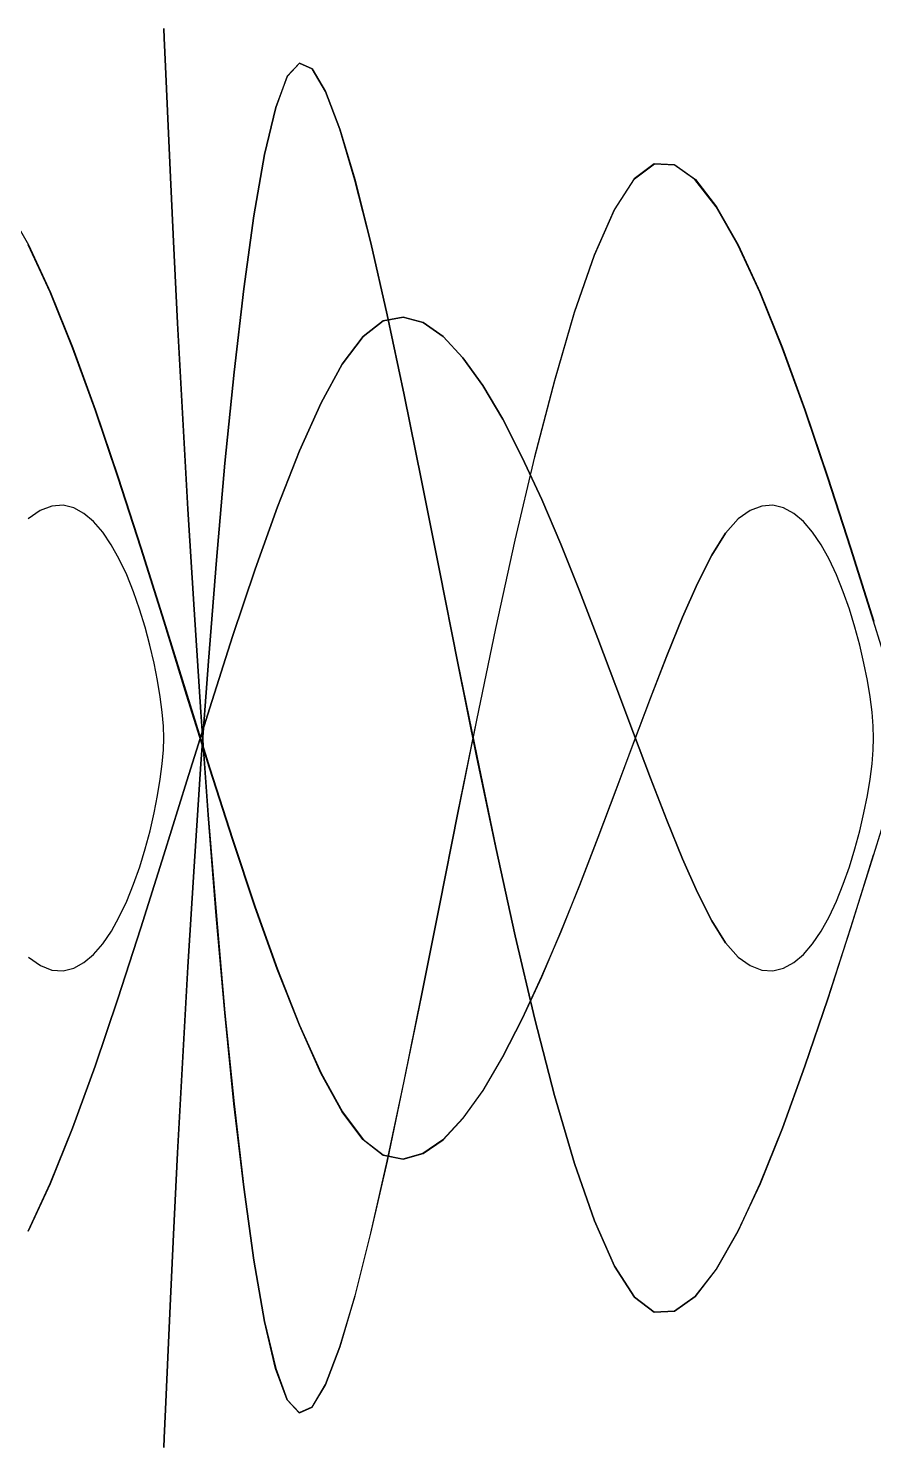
# Model space of a CAD drawing. Header units: metres. Extents: x -880 to 880, y -160 to 160.
# Drawn here: x 49.5 to 240, y -160 to 160 of the extents above; entities that cross this region are included whole.
import ezdxf

# ---------------------------------------------------------------- set-up
doc = ezdxf.new("R2010")
doc.units = ezdxf.units.M

msp = doc.modelspace()

# ---------------------------------------------------------------- linework, layer by layer
for p, q in [((80.09, 157.77, -311.77), (80, 160, -311.77)), ((80, 160, -311.77), (80.09, 157.77, -311.77)), ((80.09, 157.77, -311.77), (80, 160, -311.77)), ((80, 160, -311.77), (80.09, 157.77, -311.77)), ((80.36, 151.4, -311.77), (80.09, 157.77, -311.77)), ((80.09, 157.77, -311.77), (80.36, 151.4, -311.77)), ((80.36, 151.4, -311.77), (80.09, 157.77, -311.77)), ((80.09, 157.77, -311.77), (80.36, 151.4, -311.77)), ((80.8, 141.33, -311.77), (80.36, 151.4, -311.77)), ((80.36, 151.4, -311.77), (80.8, 141.33, -311.77)), ((80.8, 141.33, -311.77), (80.36, 151.4, -311.77)), ((80.36, 151.4, -311.77), (80.8, 141.33, -311.77)), ((110.56, 152.17, -311.77), (107.84, 149.22, -311.77)), ((110.56, 152.17, -311.77), (107.84, 149.22, -311.77)), ((107.85, 149.22, -311.77), (110.56, 152.17, -311.77)), ((107.85, 149.22, -311.77), (110.56, 152.17, -311.77)), ((113.42, 150.89, -311.77), (110.56, 152.17, -311.77)), ((110.56, 152.17, -311.77), (113.42, 150.89, -311.77)), ((113.42, 150.89, -311.77), (110.56, 152.17, -311.77)), ((110.56, 152.17, -311.77), (113.42, 150.89, -311.77)), ((116.47, 145.78, -311.77), (113.42, 150.89, -311.77)), ((113.42, 150.89, -311.77), (116.48, 145.78, -311.77)), ((116.47, 145.78, -311.77), (113.42, 150.89, -311.77)), ((113.42, 150.89, -311.77), (116.48, 145.78, -311.77)), ((107.84, 149.22, -311.77), (105.22, 142.19, -311.77)), ((107.84, 149.22, -311.77), (105.22, 142.19, -311.77)), ((105.23, 142.19, -311.77), (107.85, 149.22, -311.77)), ((105.23, 142.19, -311.77), (107.85, 149.22, -311.77)), ((119.7, 137.27, -311.77), (116.47, 145.78, -311.77)), ((119.7, 137.27, -311.77), (116.47, 145.78, -311.77)), ((116.48, 145.78, -311.77), (119.7, 137.27, -311.77)), ((116.48, 145.78, -311.77), (119.7, 137.27, -311.77)), ((81.41, 128.02, -311.77), (80.8, 141.33, -311.77)), ((80.8, 141.33, -311.77), (81.41, 128.02, -311.77)), ((81.41, 128.02, -311.77), (80.8, 141.33, -311.77)), ((80.8, 141.33, -311.77), (81.41, 128.02, -311.77)), ((105.22, 142.19, -311.77), (102.71, 131.55, -311.77)), ((102.71, 131.55, -311.77), (105.23, 142.19, -311.77)), ((105.22, 142.19, -311.77), (102.71, 131.55, -311.77)), ((102.71, 131.55, -311.77), (105.23, 142.19, -311.77)), ((123.09, 125.77, -311.77), (119.7, 137.27, -311.77)), ((119.7, 137.27, -311.77), (123.1, 125.77, -311.77)), ((123.09, 125.77, -311.77), (119.7, 137.27, -311.77)), ((119.7, 137.27, -311.77), (123.1, 125.77, -311.77)), ((102.71, 131.55, -311.77), (100.3, 117.75, -311.77)), ((102.71, 131.55, -311.77), (100.3, 117.75, -311.77)), ((100.31, 117.75, -311.77), (102.71, 131.55, -311.77)), ((100.31, 117.75, -311.77), (102.71, 131.55, -311.77)), ((82.18, 111.94, -311.77), (81.41, 128.02, -311.77)), ((81.41, 128.02, -311.77), (82.18, 111.94, -311.77)), ((82.18, 111.94, -311.77), (81.41, 128.02, -311.77)), ((81.41, 128.02, -311.77), (82.18, 111.94, -311.77)), ((190.52, 129.45, -311.77), (186.03, 126.06, -311.77)), ((190.52, 129.45, -311.77), (186.03, 126.06, -311.77)), ((186.13, 126.05, -311.77), (190.61, 129.44, -311.77)), ((186.13, 126.05, -311.77), (190.61, 129.44, -311.77)), ((195.06, 129.23, -311.77), (190.52, 129.45, -311.77)), ((195.06, 129.23, -311.77), (190.52, 129.45, -311.77)), ((190.61, 129.44, -311.77), (195.16, 129.22, -311.77)), ((190.61, 129.44, -311.77), (195.16, 129.22, -311.77)), ((199.73, 125.9, -311.77), (195.06, 129.23, -311.77)), ((199.73, 125.9, -311.77), (195.06, 129.23, -311.77)), ((195.16, 129.22, -311.77), (199.82, 125.89, -311.77)), ((195.16, 129.22, -311.77), (199.82, 125.89, -311.77)), ((126.64, 111.68, -311.77), (123.09, 125.77, -311.77)), ((126.64, 111.68, -311.77), (123.09, 125.77, -311.77)), ((123.1, 125.77, -311.77), (126.65, 111.68, -311.77)), ((123.1, 125.77, -311.77), (126.65, 111.68, -311.77)), ((186.03, 126.06, -311.77), (181.53, 119.07, -311.77)), ((186.03, 126.06, -311.77), (181.53, 119.07, -311.77)), ((181.62, 119.06, -311.77), (186.13, 126.05, -311.77)), ((181.62, 119.06, -311.77), (186.13, 126.05, -311.77)), ((204.51, 119.78, -311.77), (199.73, 125.9, -311.77)), ((204.51, 119.78, -311.77), (199.73, 125.9, -311.77)), ((199.82, 125.89, -311.77), (204.61, 119.77, -311.77)), ((199.82, 125.89, -311.77), (204.61, 119.77, -311.77)), ((44.61, 119.77, -311.77), (49.49, 111.19, -311.77)), ((44.61, 119.77, -311.77), (49.49, 111.19, -311.77)), ((181.53, 119.07, -311.77), (177.02, 108.9, -311.77)), ((181.53, 119.07, -311.77), (177.02, 108.9, -311.77)), ((177.11, 108.89, -311.77), (181.62, 119.06, -311.77)), ((177.11, 108.89, -311.77), (181.62, 119.06, -311.77)), ((209.39, 111.2, -311.77), (204.51, 119.78, -311.77)), ((209.39, 111.2, -311.77), (204.51, 119.78, -311.77)), ((204.61, 119.77, -311.77), (209.49, 111.19, -311.77)), ((204.61, 119.77, -311.77), (209.49, 111.19, -311.77)), ((100.3, 117.75, -311.77), (98.01, 101.24, -311.77)), ((98.01, 101.24, -311.77), (100.31, 117.75, -311.77)), ((100.3, 117.75, -311.77), (98.01, 101.24, -311.77)), ((98.01, 101.24, -311.77), (100.31, 117.75, -311.77)), ((54.36, 100.49, -311.77), (49.39, 111.2, -311.77)), ((54.36, 100.49, -311.77), (49.39, 111.2, -311.77)), ((49.49, 111.19, -311.77), (54.45, 100.48, -311.77)), ((49.49, 111.19, -311.77), (54.45, 100.48, -311.77)), ((83.11, 93.53, -311.77), (82.18, 111.94, -311.77)), ((82.18, 111.94, -311.77), (83.12, 93.53, -311.77)), ((83.11, 93.53, -311.77), (82.18, 111.94, -311.77)), ((82.18, 111.94, -311.77), (83.12, 93.53, -311.77)), ((130.33, 95.42, -311.77), (126.64, 111.68, -311.77)), ((130.33, 95.42, -311.77), (126.64, 111.68, -311.77)), ((126.65, 111.68, -311.77), (130.34, 95.42, -311.77)), ((126.65, 111.68, -311.77), (130.34, 95.42, -311.77)), ((177.02, 108.9, -311.77), (172.52, 95.95, -311.77)), ((177.02, 108.9, -311.77), (172.52, 95.95, -311.77)), ((172.61, 95.94, -311.77), (177.11, 108.89, -311.77)), ((172.61, 95.94, -311.77), (177.11, 108.89, -311.77)), ((214.36, 100.49, -311.77), (209.39, 111.2, -311.77)), ((214.36, 100.49, -311.77), (209.39, 111.2, -311.77)), ((209.49, 111.19, -311.77), (214.45, 100.48, -311.77)), ((209.49, 111.19, -311.77), (214.45, 100.48, -311.77)), ((59.39, 87.96, -311.77), (54.36, 100.49, -311.77)), ((59.39, 87.96, -311.77), (54.36, 100.49, -311.77)), ((54.45, 100.48, -311.77), (59.49, 87.96, -311.77)), ((54.45, 100.48, -311.77), (59.49, 87.96, -311.77)), ((98.01, 101.24, -311.77), (95.83, 82.49, -311.77)), ((95.83, 82.49, -311.77), (98.01, 101.24, -311.77)), ((98.01, 101.24, -311.77), (95.83, 82.49, -311.77)), ((95.83, 82.49, -311.77), (98.01, 101.24, -311.77)), ((219.39, 87.96, -311.77), (214.36, 100.49, -311.77)), ((219.39, 87.96, -311.77), (214.36, 100.49, -311.77)), ((214.45, 100.48, -311.77), (219.49, 87.96, -311.77)), ((214.45, 100.48, -311.77), (219.49, 87.96, -311.77)), ((84.2, 73.26, -311.77), (83.11, 93.53, -311.77)), ((84.2, 73.26, -311.77), (83.11, 93.53, -311.77)), ((83.12, 93.53, -311.77), (84.21, 73.26, -311.77)), ((83.12, 93.53, -311.77), (84.21, 73.26, -311.77)), ((129.44, 94.05, -311.77), (124.9, 90.55, -311.77)), ((124.9, 90.55, -311.77), (129.44, 94.05, -311.77)), ((129.44, 94.05, -311.77), (124.9, 90.55, -311.77)), ((124.9, 90.55, -311.77), (129.44, 94.05, -311.77)), ((133.93, 94.92, -311.77), (129.44, 94.05, -311.77)), ((129.44, 94.05, -311.77), (133.93, 94.92, -311.77)), ((133.93, 94.92, -311.77), (129.44, 94.05, -311.77)), ((129.44, 94.05, -311.77), (133.93, 94.92, -311.77)), ((134.15, 77.4, -311.77), (130.33, 95.42, -311.77)), ((134.15, 77.4, -311.77), (130.33, 95.42, -311.77)), ((130.34, 95.42, -311.77), (134.16, 77.4, -311.77)), ((130.34, 95.42, -311.77), (134.16, 77.4, -311.77)), ((138.43, 93.69, -311.77), (133.93, 94.92, -311.77)), ((133.93, 94.92, -311.77), (138.43, 93.69, -311.77)), ((138.43, 93.69, -311.77), (133.93, 94.92, -311.77)), ((133.93, 94.92, -311.77), (138.43, 93.69, -311.77)), ((142.94, 90.56, -311.77), (138.43, 93.69, -311.77)), ((138.43, 93.69, -311.77), (142.94, 90.56, -311.77)), ((142.94, 90.56, -311.77), (138.43, 93.69, -311.77)), ((138.43, 93.69, -311.77), (142.94, 90.56, -311.77)), ((172.52, 95.95, -311.77), (168.03, 80.64, -311.77)), ((172.52, 95.95, -311.77), (168.03, 80.64, -311.77)), ((168.12, 80.63, -311.77), (172.61, 95.94, -311.77)), ((168.12, 80.63, -311.77), (172.61, 95.94, -311.77)), ((124.9, 90.55, -311.77), (120.23, 84.29, -311.77)), ((120.23, 84.29, -311.77), (124.9, 90.55, -311.77)), ((124.9, 90.55, -311.77), (120.23, 84.29, -311.77)), ((120.23, 84.29, -311.77), (124.9, 90.55, -311.77)), ((147.44, 85.75, -311.77), (142.94, 90.56, -311.77)), ((142.94, 90.56, -311.77), (147.44, 85.75, -311.77)), ((147.44, 85.75, -311.77), (142.94, 90.56, -311.77)), ((142.94, 90.56, -311.77), (147.44, 85.75, -311.77)), ((64.49, 73.96, -311.77), (59.39, 87.96, -311.77)), ((64.49, 73.96, -311.77), (59.39, 87.96, -311.77)), ((59.49, 87.96, -311.77), (64.58, 73.95, -311.77)), ((59.49, 87.96, -311.77), (64.58, 73.95, -311.77)), ((224.49, 73.96, -311.77), (219.39, 87.96, -311.77)), ((224.49, 73.96, -311.77), (219.39, 87.96, -311.77)), ((219.49, 87.96, -311.77), (224.58, 73.95, -311.77)), ((219.49, 87.96, -311.77), (224.58, 73.95, -311.77)), ((120.23, 84.29, -311.77), (115.45, 75.58, -311.77)), ((115.45, 75.58, -311.77), (120.23, 84.29, -311.77)), ((120.23, 84.29, -311.77), (115.45, 75.58, -311.77)), ((115.45, 75.58, -311.77), (120.23, 84.29, -311.77)), ((151.93, 79.45, -311.77), (147.44, 85.75, -311.77)), ((147.44, 85.75, -311.77), (151.93, 79.45, -311.77)), ((151.93, 79.45, -311.77), (147.44, 85.75, -311.77)), ((147.44, 85.75, -311.77), (151.93, 79.45, -311.77)), ((95.83, 82.49, -311.77), (93.77, 61.96, -311.77)), ((95.83, 82.49, -311.77), (93.77, 61.96, -311.77)), ((93.78, 61.96, -311.77), (95.83, 82.49, -311.77)), ((93.78, 61.96, -311.77), (95.83, 82.49, -311.77)), ((168.03, 80.64, -311.77), (163.58, 63.38, -311.77)), ((168.03, 80.64, -311.77), (163.58, 63.38, -311.77)), ((163.65, 63.38, -311.77), (168.12, 80.63, -311.77)), ((163.65, 63.38, -311.77), (168.12, 80.63, -311.77)), ((138.09, 58.03, -311.77), (134.15, 77.4, -311.77)), ((138.09, 58.03, -311.77), (134.15, 77.4, -311.77)), ((134.16, 77.4, -311.77), (138.1, 58.03, -311.77)), ((134.16, 77.4, -311.77), (138.1, 58.03, -311.77)), ((156.39, 71.89, -311.77), (151.93, 79.45, -311.77)), ((151.93, 79.45, -311.77), (156.39, 71.89, -311.77)), ((156.39, 71.89, -311.77), (151.93, 79.45, -311.77)), ((151.93, 79.45, -311.77), (156.39, 71.89, -311.77)), ((69.63, 58.8, -311.77), (64.49, 73.96, -311.77)), ((69.63, 58.8, -311.77), (64.49, 73.96, -311.77)), ((64.58, 73.95, -311.77), (69.71, 58.79, -311.77)), ((64.58, 73.95, -311.77), (69.71, 58.79, -311.77)), ((115.45, 75.58, -311.77), (110.57, 64.75, -311.77)), ((110.57, 64.75, -311.77), (115.45, 75.58, -311.77)), ((115.45, 75.58, -311.77), (110.57, 64.75, -311.77)), ((110.57, 64.75, -311.77), (115.45, 75.58, -311.77)), ((229.63, 58.8, -311.77), (224.49, 73.96, -311.77)), ((229.63, 58.8, -311.77), (224.49, 73.96, -311.77)), ((224.58, 73.95, -311.77), (229.71, 58.79, -311.77)), ((224.58, 73.95, -311.77), (229.71, 58.79, -311.77)), ((85.45, 51.58, -311.77), (84.2, 73.26, -311.77)), ((85.45, 51.58, -311.77), (84.2, 73.26, -311.77)), ((84.21, 73.26, -311.77), (85.45, 51.58, -311.77)), ((84.21, 73.26, -311.77), (85.45, 51.58, -311.77)), ((160.81, 63.28, -311.77), (156.39, 71.89, -311.77)), ((156.39, 71.89, -311.77), (160.81, 63.28, -311.77)), ((160.81, 63.28, -311.77), (156.39, 71.89, -311.77)), ((156.39, 71.89, -311.77), (160.81, 63.28, -311.77)), ((110.57, 64.75, -311.77), (105.61, 52.14, -311.77)), ((105.61, 52.14, -311.77), (110.57, 64.75, -311.77)), ((110.57, 64.75, -311.77), (105.61, 52.14, -311.77)), ((105.61, 52.14, -311.77), (110.57, 64.75, -311.77)), ((93.77, 61.96, -311.77), (91.84, 40.09, -311.77)), ((91.84, 40.08, -311.77), (93.78, 61.96, -311.77)), ((93.77, 61.96, -311.77), (91.84, 40.09, -311.77)), ((91.84, 40.08, -311.77), (93.78, 61.96, -311.77)), ((163.58, 63.38, -311.77), (159.16, 44.59, -311.77)), ((163.58, 63.38, -311.77), (159.16, 44.59, -311.77)), ((159.23, 44.58, -311.77), (163.65, 63.38, -311.77)), ((159.23, 44.58, -311.77), (163.65, 63.38, -311.77)), ((165.18, 53.81, -311.77), (160.81, 63.28, -311.77)), ((160.81, 63.28, -311.77), (165.18, 53.81, -311.77)), ((165.18, 53.81, -311.77), (160.81, 63.28, -311.77)), ((160.81, 63.28, -311.77), (165.18, 53.81, -311.77)), ((74.79, 42.82, -311.77), (69.63, 58.8, -311.77)), ((74.79, 42.82, -311.77), (69.63, 58.8, -311.77)), ((69.71, 58.79, -311.77), (74.88, 42.81, -311.77)), ((69.71, 58.79, -311.77), (74.88, 42.81, -311.77)), ((142.14, 37.73, -311.77), (138.09, 58.03, -311.77)), ((142.14, 37.73, -311.77), (138.09, 58.03, -311.77)), ((138.1, 58.03, -311.77), (142.15, 37.73, -311.77)), ((138.1, 58.03, -311.77), (142.15, 37.73, -311.77)), ((234.79, 42.82, -311.77), (229.63, 58.8, -311.77)), ((234.79, 42.82, -311.77), (229.63, 58.8, -311.77)), ((229.71, 58.79, -311.77), (234.88, 42.81, -311.77)), ((229.71, 58.79, -311.77), (234.88, 42.81, -311.77)), ((52.16, 51.33, -311.77), (49.45, 49.45, -311.77)), ((52.16, 51.33, -311.77), (49.45, 49.45, -311.77)), ((54.78, 52.31, -311.77), (52.16, 51.33, -311.77)), ((54.78, 52.31, -311.77), (52.16, 51.33, -311.77)), ((57.29, 52.48, -311.77), (54.78, 52.31, -311.77)), ((57.29, 52.48, -311.77), (54.78, 52.31, -311.77)), ((59.7, 51.9, -311.77), (57.29, 52.48, -311.77)), ((59.7, 51.9, -311.77), (57.29, 52.48, -311.77)), ((62, 50.65, -311.77), (59.7, 51.9, -311.77)), ((62, 50.65, -311.77), (59.7, 51.9, -311.77)), ((86.83, 28.95, -311.77), (85.45, 51.58, -311.77)), ((85.45, 51.58, -311.77), (86.83, 28.95, -311.77)), ((86.83, 28.95, -311.77), (85.45, 51.58, -311.77)), ((85.45, 51.58, -311.77), (86.83, 28.95, -311.77)), ((105.61, 52.14, -311.77), (100.57, 38.06, -311.77)), ((100.57, 38.06, -311.77), (105.61, 52.14, -311.77)), ((105.61, 52.14, -311.77), (100.57, 38.06, -311.77)), ((100.57, 38.06, -311.77), (105.61, 52.14, -311.77)), ((169.48, 43.71, -311.77), (165.18, 53.81, -311.77)), ((165.18, 53.81, -311.77), (169.49, 43.71, -311.77)), ((169.48, 43.71, -311.77), (165.18, 53.81, -311.77)), ((165.18, 53.81, -311.77), (169.49, 43.71, -311.77)), ((212.16, 51.33, -311.77), (209.45, 49.45, -311.77)), ((212.16, 51.33, -311.77), (209.45, 49.45, -311.77)), ((214.78, 52.31, -311.77), (212.16, 51.33, -311.77)), ((214.78, 52.31, -311.77), (212.16, 51.33, -311.77)), ((217.29, 52.48, -311.77), (214.78, 52.31, -311.77)), ((217.29, 52.48, -311.77), (214.78, 52.31, -311.77)), ((219.7, 51.9, -311.77), (217.29, 52.48, -311.77)), ((219.7, 51.9, -311.77), (217.29, 52.48, -311.77)), ((222, 50.65, -311.77), (219.7, 51.9, -311.77)), ((222, 50.65, -311.77), (219.7, 51.9, -311.77)), ((64.17, 48.79, -311.77), (62, 50.65, -311.77)), ((64.17, 48.79, -311.77), (62, 50.65, -311.77)), ((66.23, 46.4, -311.77), (64.17, 48.79, -311.77)), ((66.23, 46.4, -311.77), (64.17, 48.79, -311.77)), ((209.45, 49.45, -311.77), (206.58, 46.19, -311.77)), ((209.45, 49.45, -311.77), (206.58, 46.19, -311.77)), ((206.6, 46.18, -311.77), (209.46, 49.44, -311.77)), ((206.6, 46.18, -311.77), (209.46, 49.44, -311.77)), ((224.17, 48.79, -311.77), (222, 50.65, -311.77)), ((224.17, 48.79, -311.77), (222, 50.65, -311.77)), ((226.23, 46.4, -311.77), (224.17, 48.79, -311.77)), ((226.23, 46.4, -311.77), (224.17, 48.79, -311.77)), ((68.16, 43.56, -311.77), (66.23, 46.4, -311.77)), ((68.16, 43.56, -311.77), (66.23, 46.4, -311.77)), ((206.58, 46.19, -311.77), (203.53, 41.26, -311.77)), ((206.58, 46.19, -311.77), (203.53, 41.26, -311.77)), ((203.55, 41.25, -311.77), (206.6, 46.18, -311.77)), ((203.55, 41.25, -311.77), (206.6, 46.18, -311.77)), ((228.16, 43.56, -311.77), (226.23, 46.4, -311.77)), ((228.16, 43.56, -311.77), (226.23, 46.4, -311.77)), ((69.97, 40.33, -311.77), (68.16, 43.56, -311.77)), ((69.97, 40.33, -311.77), (68.16, 43.56, -311.77)), ((79.97, 26.33, -311.77), (74.79, 42.82, -311.77)), ((79.97, 26.33, -311.77), (74.79, 42.82, -311.77)), ((74.88, 42.81, -311.77), (80.05, 26.33, -311.77)), ((74.88, 42.81, -311.77), (80.05, 26.33, -311.77)), ((159.16, 44.59, -311.77), (154.79, 24.67, -311.77)), ((159.16, 44.59, -311.77), (154.79, 24.67, -311.77)), ((154.86, 24.66, -311.77), (159.23, 44.58, -311.77)), ((154.86, 24.66, -311.77), (159.23, 44.58, -311.77)), ((173.71, 33.18, -311.77), (169.48, 43.71, -311.77)), ((173.71, 33.18, -311.77), (169.48, 43.71, -311.77)), ((169.49, 43.71, -311.77), (173.72, 33.18, -311.77)), ((169.49, 43.71, -311.77), (173.72, 33.18, -311.77)), ((229.97, 40.33, -311.77), (228.16, 43.56, -311.77)), ((229.97, 40.33, -311.77), (228.16, 43.56, -311.77)), ((239.97, 26.33, -311.77), (234.79, 42.82, -311.77)), ((239.97, 26.33, -311.77), (234.79, 42.82, -311.77)), ((234.88, 42.81, -311.77), (240.05, 26.33, -311.77)), ((234.88, 42.81, -311.77), (240.05, 26.33, -311.77)), ((71.63, 36.78, -311.77), (69.97, 40.33, -311.77)), ((71.63, 36.78, -311.77), (69.97, 40.33, -311.77)), ((91.84, 40.09, -311.77), (90.04, 17.34, -311.77)), ((91.84, 40.09, -311.77), (90.04, 17.34, -311.77)), ((90.04, 17.34, -311.77), (91.84, 40.08, -311.77)), ((90.04, 17.34, -311.77), (91.84, 40.08, -311.77)), ((203.53, 41.26, -311.77), (200.31, 34.87, -311.77)), ((203.53, 41.26, -311.77), (200.31, 34.87, -311.77)), ((200.32, 34.86, -311.77), (203.55, 41.25, -311.77)), ((200.32, 34.86, -311.77), (203.55, 41.25, -311.77)), ((231.63, 36.78, -311.77), (229.97, 40.33, -311.77)), ((231.63, 36.78, -311.77), (229.97, 40.33, -311.77)), ((73.16, 32.99, -311.77), (71.63, 36.78, -311.77)), ((73.16, 32.99, -311.77), (71.63, 36.78, -311.77)), ((100.57, 38.06, -311.77), (95.48, 22.85, -311.77)), ((95.48, 22.85, -311.77), (100.57, 38.06, -311.77)), ((100.57, 38.06, -311.77), (95.48, 22.85, -311.77)), ((95.48, 22.85, -311.77), (100.57, 38.06, -311.77)), ((146.28, 16.91, -311.77), (142.14, 37.73, -311.77)), ((146.28, 16.91, -311.77), (142.14, 37.73, -311.77)), ((142.15, 37.73, -311.77), (146.3, 16.91, -311.77)), ((142.15, 37.73, -311.77), (146.3, 16.91, -311.77)), ((233.16, 32.99, -311.77), (231.63, 36.78, -311.77)), ((233.16, 32.99, -311.77), (231.63, 36.78, -311.77)), ((74.55, 29.04, -311.77), (73.16, 32.99, -311.77)), ((74.55, 29.04, -311.77), (73.16, 32.99, -311.77)), ((177.86, 22.43, -311.77), (173.71, 33.18, -311.77)), ((177.86, 22.43, -311.77), (173.71, 33.18, -311.77)), ((173.72, 33.18, -311.77), (177.87, 22.43, -311.77)), ((173.72, 33.18, -311.77), (177.87, 22.43, -311.77)), ((200.31, 34.87, -311.77), (196.91, 27.22, -311.77)), ((200.31, 34.87, -311.77), (196.91, 27.22, -311.77)), ((196.93, 27.22, -311.77), (200.32, 34.86, -311.77)), ((196.93, 27.22, -311.77), (200.32, 34.86, -311.77)), ((234.55, 29.04, -311.77), (233.16, 32.99, -311.77)), ((234.55, 29.04, -311.77), (233.16, 32.99, -311.77)), ((75.79, 24.99, -311.77), (74.55, 29.04, -311.77)), ((75.79, 24.99, -311.77), (74.55, 29.04, -311.77)), ((88.36, 5.82, -311.77), (86.83, 28.95, -311.77)), ((86.83, 28.95, -311.77), (88.36, 5.83, -311.77)), ((88.36, 5.82, -311.77), (86.83, 28.95, -311.77)), ((86.83, 28.95, -311.77), (88.36, 5.83, -311.77)), ((235.79, 24.99, -311.77), (234.55, 29.04, -311.77)), ((235.79, 24.99, -311.77), (234.55, 29.04, -311.77)), ((85.15, 9.67, -311.77), (79.97, 26.33, -311.77)), ((85.15, 9.67, -311.77), (79.97, 26.33, -311.77)), ((80.05, 26.33, -311.77), (85.23, 9.67, -311.77)), ((80.05, 26.33, -311.77), (85.23, 9.67, -311.77)), ((196.91, 27.22, -311.77), (193.36, 18.54, -311.77)), ((196.91, 27.22, -311.77), (193.36, 18.54, -311.77)), ((193.38, 18.53, -311.77), (196.93, 27.22, -311.77)), ((193.38, 18.53, -311.77), (196.93, 27.22, -311.77)), ((245.15, 9.67, -311.77), (239.97, 26.33, -311.77)), ((245.15, 9.67, -311.77), (239.97, 26.33, -311.77)), ((76.88, 20.91, -311.77), (75.79, 24.99, -311.77)), ((76.88, 20.91, -311.77), (75.79, 24.99, -311.77)), ((95.48, 22.85, -311.77), (90.34, 6.83, -311.77)), ((90.34, 6.83, -311.77), (95.48, 22.85, -311.77)), ((95.48, 22.85, -311.77), (90.34, 6.83, -311.77)), ((90.34, 6.83, -311.77), (95.48, 22.85, -311.77)), ((154.79, 24.67, -311.77), (150.49, 4.03, -311.77)), ((154.79, 24.67, -311.77), (150.49, 4.03, -311.77)), ((150.55, 4.03, -311.77), (154.86, 24.66, -311.77)), ((150.55, 4.03, -311.77), (154.86, 24.66, -311.77)), ((181.91, 11.68, -311.77), (177.86, 22.43, -311.77)), ((181.91, 11.68, -311.77), (177.86, 22.43, -311.77)), ((177.87, 22.43, -311.77), (181.92, 11.67, -311.77)), ((177.87, 22.43, -311.77), (181.92, 11.67, -311.77)), ((236.88, 20.91, -311.77), (235.79, 24.99, -311.77)), ((236.88, 20.91, -311.77), (235.79, 24.99, -311.77)), ((77.82, 16.88, -311.77), (76.88, 20.91, -311.77)), ((77.82, 16.88, -311.77), (76.88, 20.91, -311.77)), ((237.82, 16.88, -311.77), (236.88, 20.91, -311.77)), ((237.82, 16.88, -311.77), (236.88, 20.91, -311.77)), ((78.59, 12.98, -311.77), (77.82, 16.88, -311.77)), ((78.59, 12.98, -311.77), (77.82, 16.88, -311.77)), ((90.04, 17.34, -311.77), (88.37, -5.83, -311.77)), ((88.37, -5.83, -311.77), (90.04, 17.34, -311.77)), ((90.04, 17.34, -311.77), (88.37, -5.83, -311.77)), ((88.37, -5.83, -311.77), (90.04, 17.34, -311.77)), ((150.52, -4.03, -311.77), (146.28, 16.91, -311.77)), ((150.52, -4.03, -311.77), (146.28, 16.91, -311.77)), ((146.3, 16.91, -311.77), (150.53, -4.03, -311.77)), ((146.3, 16.91, -311.77), (150.53, -4.03, -311.77)), ((193.36, 18.54, -311.77), (189.67, 9.02, -311.77)), ((193.36, 18.54, -311.77), (189.67, 9.02, -311.77)), ((189.7, 9.01, -311.77), (193.38, 18.53, -311.77)), ((189.7, 9.01, -311.77), (193.38, 18.53, -311.77)), ((238.59, 12.98, -311.77), (237.82, 16.88, -311.77)), ((238.59, 12.98, -311.77), (237.82, 16.88, -311.77)), ((79.2, 9.26, -311.77), (78.59, 12.98, -311.77)), ((79.2, 9.26, -311.77), (78.59, 12.98, -311.77)), ((239.2, 9.26, -311.77), (238.59, 12.98, -311.77)), ((239.2, 9.26, -311.77), (238.59, 12.98, -311.77)), ((90.31, -6.83, -311.77), (85.15, 9.67, -311.77)), ((90.31, -6.83, -311.77), (85.15, 9.67, -311.77)), ((85.23, 9.67, -311.77), (90.39, -6.83, -311.77)), ((85.23, 9.67, -311.77), (90.39, -6.83, -311.77)), ((185.85, 1.12, -311.77), (181.91, 11.68, -311.77)), ((185.85, 1.12, -311.77), (181.91, 11.68, -311.77)), ((181.92, 11.67, -311.77), (185.86, 1.12, -311.77)), ((181.92, 11.67, -311.77), (185.86, 1.12, -311.77)), ((79.64, 5.81, -311.77), (79.2, 9.26, -311.77)), ((79.64, 5.81, -311.77), (79.2, 9.26, -311.77)), ((90.34, 6.83, -311.77), (85.18, -9.68, -311.77)), ((85.18, -9.67, -311.77), (90.34, 6.83, -311.77)), ((90.34, 6.83, -311.77), (85.18, -9.68, -311.77)), ((85.18, -9.67, -311.77), (90.34, 6.83, -311.77)), ((189.67, 9.02, -311.77), (185.85, -1.12, -311.77)), ((189.67, 9.02, -311.77), (185.85, -1.12, -311.77)), ((185.88, -1.13, -311.77), (189.7, 9.01, -311.77)), ((185.88, -1.13, -311.77), (189.7, 9.01, -311.77)), ((239.64, 5.81, -311.77), (239.2, 9.26, -311.77)), ((239.64, 5.81, -311.77), (239.2, 9.26, -311.77)), ((79.91, 2.7, -311.77), (79.64, 5.81, -311.77)), ((79.91, 2.7, -311.77), (79.64, 5.81, -311.77)), ((88.36, 5.83, -311.77), (90.03, -17.34, -311.77)), ((88.36, 5.83, -311.77), (90.03, -17.34, -311.77)), ((90.03, -17.34, -311.77), (88.36, 5.82, -311.77)), ((90.03, -17.34, -311.77), (88.36, 5.82, -311.77)), ((150.49, 4.03, -311.77), (146.26, -16.9, -311.77)), ((150.49, 4.03, -311.77), (146.26, -16.9, -311.77)), ((146.31, -16.91, -311.77), (150.55, 4.03, -311.77)), ((146.31, -16.91, -311.77), (150.55, 4.03, -311.77)), ((239.91, 2.7, -311.77), (239.64, 5.81, -311.77)), ((239.91, 2.7, -311.77), (239.64, 5.81, -311.77)), ((80, 0, -311.77), (79.91, 2.7, -311.77)), ((80, 0, -311.77), (79.91, 2.7, -311.77)), ((79.91, -2.7, -311.77), (80, 0, -311.77)), ((79.91, -2.7, -311.77), (80, 0, -311.77)), ((189.67, -9.02, -311.77), (185.85, 1.12, -311.77)), ((189.67, -9.02, -311.77), (185.85, 1.12, -311.77)), ((185.86, 1.12, -311.77), (189.68, -9.02, -311.77)), ((185.86, 1.12, -311.77), (189.68, -9.02, -311.77)), ((240, 0, -311.77), (239.91, 2.7, -311.77)), ((240, 0, -311.77), (239.91, 2.7, -311.77)), ((239.91, -2.7, -311.77), (240, 0, -311.77)), ((239.91, -2.7, -311.77), (240, 0, -311.77)), ((79.64, -5.81, -311.77), (79.91, -2.7, -311.77)), ((79.64, -5.81, -311.77), (79.91, -2.7, -311.77)), ((185.85, -1.12, -311.77), (181.91, -11.68, -311.77)), ((185.85, -1.12, -311.77), (181.91, -11.68, -311.77)), ((181.94, -11.68, -311.77), (185.88, -1.13, -311.77)), ((181.94, -11.68, -311.77), (185.88, -1.13, -311.77)), ((239.64, -5.81, -311.77), (239.91, -2.7, -311.77)), ((239.64, -5.81, -311.77), (239.91, -2.7, -311.77)), ((79.2, -9.26, -311.77), (79.64, -5.81, -311.77)), ((79.2, -9.26, -311.77), (79.64, -5.81, -311.77)), ((88.37, -5.83, -311.77), (86.84, -28.95, -311.77)), ((86.84, -28.95, -311.77), (88.37, -5.83, -311.77)), ((88.37, -5.83, -311.77), (86.84, -28.95, -311.77)), ((86.84, -28.95, -311.77), (88.37, -5.83, -311.77)), ((154.82, -24.66, -311.77), (150.52, -4.03, -311.77)), ((154.82, -24.66, -311.77), (150.52, -4.03, -311.77)), ((150.53, -4.03, -311.77), (154.83, -24.66, -311.77)), ((150.53, -4.03, -311.77), (154.83, -24.66, -311.77)), ((239.2, -9.26, -311.77), (239.64, -5.81, -311.77)), ((239.2, -9.26, -311.77), (239.64, -5.81, -311.77)), ((78.59, -12.98, -311.77), (79.2, -9.26, -311.77)), ((78.59, -12.98, -311.77), (79.2, -9.26, -311.77)), ((95.45, -22.85, -311.77), (90.31, -6.83, -311.77)), ((95.45, -22.85, -311.77), (90.31, -6.83, -311.77)), ((90.39, -6.83, -311.77), (95.53, -22.85, -311.77)), ((90.39, -6.83, -311.77), (95.53, -22.85, -311.77)), ((193.36, -18.53, -311.77), (189.67, -9.02, -311.77)), ((193.36, -18.53, -311.77), (189.67, -9.02, -311.77)), ((189.68, -9.02, -311.77), (193.37, -18.54, -311.77)), ((189.68, -9.02, -311.77), (193.37, -18.54, -311.77)), ((238.59, -12.98, -311.77), (239.2, -9.26, -311.77)), ((238.59, -12.98, -311.77), (239.2, -9.26, -311.77)), ((80, -26.33, -311.77), (85.18, -9.67, -311.77)), ((80, -26.33, -311.77), (85.18, -9.67, -311.77)), ((85.18, -9.68, -311.77), (80, -26.33, -311.77)), ((85.18, -9.68, -311.77), (80, -26.33, -311.77)), ((181.91, -11.68, -311.77), (177.86, -22.43, -311.77)), ((181.91, -11.68, -311.77), (177.86, -22.43, -311.77)), ((177.89, -22.44, -311.77), (181.94, -11.68, -311.77)), ((177.89, -22.44, -311.77), (181.94, -11.68, -311.77)), ((245.18, -9.68, -311.77), (240, -26.33, -311.77)), ((245.18, -9.68, -311.77), (240, -26.33, -311.77)), ((77.82, -16.88, -311.77), (78.59, -12.98, -311.77)), ((77.82, -16.88, -311.77), (78.59, -12.98, -311.77)), ((237.82, -16.88, -311.77), (238.59, -12.98, -311.77)), ((237.82, -16.88, -311.77), (238.59, -12.98, -311.77)), ((76.89, -20.91, -311.77), (77.82, -16.88, -311.77)), ((76.89, -20.91, -311.77), (77.82, -16.88, -311.77)), ((91.83, -40.09, -311.77), (90.03, -17.34, -311.77)), ((90.03, -17.34, -311.77), (91.84, -40.09, -311.77)), ((91.83, -40.09, -311.77), (90.03, -17.34, -311.77)), ((90.03, -17.34, -311.77), (91.84, -40.09, -311.77)), ((146.26, -16.9, -311.77), (142.11, -37.73, -311.77)), ((146.26, -16.9, -311.77), (142.11, -37.73, -311.77)), ((142.16, -37.73, -311.77), (146.31, -16.91, -311.77)), ((142.16, -37.73, -311.77), (146.31, -16.91, -311.77)), ((196.91, -27.22, -311.77), (193.36, -18.53, -311.77)), ((196.91, -27.22, -311.77), (193.36, -18.53, -311.77)), ((193.37, -18.54, -311.77), (196.92, -27.22, -311.77)), ((193.37, -18.54, -311.77), (196.92, -27.22, -311.77)), ((236.89, -20.91, -311.77), (237.82, -16.88, -311.77)), ((236.89, -20.91, -311.77), (237.82, -16.88, -311.77)), ((75.8, -24.99, -311.77), (76.89, -20.91, -311.77)), ((75.8, -24.99, -311.77), (76.89, -20.91, -311.77)), ((235.8, -24.99, -311.77), (236.89, -20.91, -311.77)), ((235.8, -24.99, -311.77), (236.89, -20.91, -311.77)), ((74.56, -29.04, -311.77), (75.8, -24.99, -311.77)), ((74.56, -29.04, -311.77), (75.8, -24.99, -311.77)), ((100.55, -38.06, -311.77), (95.45, -22.85, -311.77)), ((100.55, -38.06, -311.77), (95.45, -22.85, -311.77)), ((95.53, -22.85, -311.77), (100.62, -38.07, -311.77)), ((95.53, -22.85, -311.77), (100.62, -38.07, -311.77)), ((159.19, -44.59, -311.77), (154.82, -24.66, -311.77)), ((159.19, -44.59, -311.77), (154.82, -24.66, -311.77)), ((154.83, -24.66, -311.77), (159.2, -44.58, -311.77)), ((154.83, -24.66, -311.77), (159.2, -44.58, -311.77)), ((177.86, -22.43, -311.77), (173.71, -33.18, -311.77)), ((177.86, -22.43, -311.77), (173.71, -33.18, -311.77)), ((173.74, -33.19, -311.77), (177.89, -22.44, -311.77)), ((173.74, -33.19, -311.77), (177.89, -22.44, -311.77)), ((234.56, -29.04, -311.77), (235.8, -24.99, -311.77)), ((234.56, -29.04, -311.77), (235.8, -24.99, -311.77)), ((80, -26.33, -311.77), (74.82, -42.82, -311.77)), ((80, -26.33, -311.77), (74.82, -42.82, -311.77)), ((74.83, -42.81, -311.77), (80, -26.33, -311.77)), ((74.83, -42.81, -311.77), (80, -26.33, -311.77)), ((200.3, -34.86, -311.77), (196.91, -27.22, -311.77)), ((200.3, -34.86, -311.77), (196.91, -27.22, -311.77)), ((196.92, -27.22, -311.77), (200.31, -34.87, -311.77)), ((196.92, -27.22, -311.77), (200.31, -34.87, -311.77)), ((240, -26.33, -311.77), (234.82, -42.82, -311.77)), ((240, -26.33, -311.77), (234.82, -42.82, -311.77)), ((234.83, -42.81, -311.77), (240, -26.33, -311.77)), ((234.83, -42.81, -311.77), (240, -26.33, -311.77)), ((73.17, -32.99, -311.77), (74.56, -29.04, -311.77)), ((73.17, -32.99, -311.77), (74.56, -29.04, -311.77)), ((86.84, -28.95, -311.77), (85.45, -51.58, -311.77)), ((85.45, -51.58, -311.77), (86.84, -28.95, -311.77)), ((86.84, -28.95, -311.77), (85.45, -51.58, -311.77)), ((85.45, -51.58, -311.77), (86.84, -28.95, -311.77)), ((233.17, -32.99, -311.77), (234.56, -29.04, -311.77)), ((233.17, -32.99, -311.77), (234.56, -29.04, -311.77)), ((71.64, -36.78, -311.77), (73.17, -32.99, -311.77)), ((71.64, -36.78, -311.77), (73.17, -32.99, -311.77)), ((173.71, -33.18, -311.77), (169.48, -43.71, -311.77)), ((173.71, -33.18, -311.77), (169.48, -43.71, -311.77)), ((169.51, -43.72, -311.77), (173.74, -33.19, -311.77)), ((169.51, -43.72, -311.77), (173.74, -33.19, -311.77)), ((203.53, -41.26, -311.77), (200.3, -34.86, -311.77)), ((203.53, -41.26, -311.77), (200.3, -34.86, -311.77)), ((200.31, -34.87, -311.77), (203.54, -41.26, -311.77)), ((200.31, -34.87, -311.77), (203.54, -41.26, -311.77)), ((231.64, -36.78, -311.77), (233.17, -32.99, -311.77)), ((231.64, -36.78, -311.77), (233.17, -32.99, -311.77)), ((69.97, -40.33, -311.77), (71.64, -36.78, -311.77)), ((69.97, -40.33, -311.77), (71.64, -36.78, -311.77)), ((105.58, -52.14, -311.77), (100.55, -38.06, -311.77)), ((105.58, -52.14, -311.77), (100.55, -38.06, -311.77)), ((100.62, -38.07, -311.77), (105.65, -52.14, -311.77)), ((100.62, -38.07, -311.77), (105.65, -52.14, -311.77)), ((142.11, -37.73, -311.77), (138.06, -58.03, -311.77)), ((142.11, -37.73, -311.77), (138.06, -58.03, -311.77)), ((138.11, -58.03, -311.77), (142.16, -37.73, -311.77)), ((138.11, -58.03, -311.77), (142.16, -37.73, -311.77)), ((229.97, -40.33, -311.77), (231.64, -36.78, -311.77)), ((229.97, -40.33, -311.77), (231.64, -36.78, -311.77)), ((68.17, -43.56, -311.77), (69.97, -40.33, -311.77)), ((68.17, -43.56, -311.77), (69.97, -40.33, -311.77)), ((93.76, -61.96, -311.77), (91.83, -40.09, -311.77)), ((93.76, -61.96, -311.77), (91.83, -40.09, -311.77)), ((91.84, -40.09, -311.77), (93.77, -61.96, -311.77)), ((91.84, -40.09, -311.77), (93.77, -61.96, -311.77)), ((206.58, -46.19, -311.77), (203.53, -41.26, -311.77)), ((206.58, -46.19, -311.77), (203.53, -41.26, -311.77)), ((203.54, -41.26, -311.77), (206.59, -46.19, -311.77)), ((203.54, -41.26, -311.77), (206.59, -46.19, -311.77)), ((228.17, -43.56, -311.77), (229.97, -40.33, -311.77)), ((228.17, -43.56, -311.77), (229.97, -40.33, -311.77)), ((66.24, -46.41, -311.77), (68.17, -43.56, -311.77)), ((66.24, -46.41, -311.77), (68.17, -43.56, -311.77)), ((69.66, -58.8, -311.77), (74.83, -42.81, -311.77)), ((69.66, -58.8, -311.77), (74.83, -42.81, -311.77)), ((74.82, -42.82, -311.77), (69.66, -58.8, -311.77)), ((74.82, -42.82, -311.77), (69.66, -58.8, -311.77)), ((163.61, -63.38, -311.77), (159.19, -44.59, -311.77)), ((163.61, -63.38, -311.77), (159.19, -44.59, -311.77)), ((159.2, -44.58, -311.77), (163.62, -63.38, -311.77)), ((159.2, -44.58, -311.77), (163.62, -63.38, -311.77)), ((169.48, -43.71, -311.77), (165.17, -53.81, -311.77)), ((169.48, -43.71, -311.77), (165.17, -53.81, -311.77)), ((165.21, -53.82, -311.77), (169.51, -43.72, -311.77)), ((165.21, -53.82, -311.77), (169.51, -43.72, -311.77)), ((226.24, -46.41, -311.77), (228.17, -43.56, -311.77)), ((226.24, -46.41, -311.77), (228.17, -43.56, -311.77)), ((229.66, -58.8, -311.77), (234.83, -42.81, -311.77)), ((229.66, -58.8, -311.77), (234.83, -42.81, -311.77)), ((234.82, -42.82, -311.77), (229.66, -58.8, -311.77)), ((234.82, -42.82, -311.77), (229.66, -58.8, -311.77)), ((64.18, -48.79, -311.77), (66.24, -46.41, -311.77)), ((64.18, -48.79, -311.77), (66.24, -46.41, -311.77)), ((209.44, -49.44, -311.77), (206.58, -46.19, -311.77)), ((209.44, -49.44, -311.77), (206.58, -46.19, -311.77)), ((206.59, -46.19, -311.77), (209.46, -49.45, -311.77)), ((206.59, -46.19, -311.77), (209.46, -49.45, -311.77)), ((224.18, -48.79, -311.77), (226.24, -46.41, -311.77)), ((224.18, -48.79, -311.77), (226.24, -46.41, -311.77)), ((49.46, -49.45, -311.77), (52.17, -51.33, -311.77)), ((49.46, -49.45, -311.77), (52.17, -51.33, -311.77)), ((59.71, -51.9, -311.77), (62, -50.65, -311.77)), ((59.71, -51.9, -311.77), (62, -50.65, -311.77)), ((62, -50.65, -311.77), (64.18, -48.79, -311.77)), ((62, -50.65, -311.77), (64.18, -48.79, -311.77)), ((209.46, -49.45, -311.77), (212.17, -51.33, -311.77)), ((209.46, -49.45, -311.77), (212.17, -51.33, -311.77)), ((219.71, -51.9, -311.77), (222, -50.65, -311.77)), ((219.71, -51.9, -311.77), (222, -50.65, -311.77)), ((222, -50.65, -311.77), (224.18, -48.79, -311.77)), ((222, -50.65, -311.77), (224.18, -48.79, -311.77)), ((52.17, -51.33, -311.77), (54.79, -52.32, -311.77)), ((52.17, -51.33, -311.77), (54.79, -52.32, -311.77)), ((54.79, -52.32, -311.77), (57.3, -52.48, -311.77)), ((54.79, -52.32, -311.77), (57.3, -52.48, -311.77)), ((57.3, -52.48, -311.77), (59.71, -51.9, -311.77)), ((57.3, -52.48, -311.77), (59.71, -51.9, -311.77)), ((85.45, -51.58, -311.77), (84.21, -73.26, -311.77)), ((84.21, -73.26, -311.77), (85.45, -51.58, -311.77)), ((85.45, -51.58, -311.77), (84.21, -73.26, -311.77)), ((84.21, -73.26, -311.77), (85.45, -51.58, -311.77)), ((110.55, -64.76, -311.77), (105.58, -52.14, -311.77)), ((110.55, -64.76, -311.77), (105.58, -52.14, -311.77)), ((105.65, -52.14, -311.77), (110.62, -64.76, -311.77)), ((105.65, -52.14, -311.77), (110.62, -64.76, -311.77)), ((165.17, -53.81, -311.77), (160.8, -63.28, -311.77)), ((165.17, -53.81, -311.77), (160.8, -63.28, -311.77)), ((160.84, -63.28, -311.77), (165.21, -53.82, -311.77)), ((160.84, -63.28, -311.77), (165.21, -53.82, -311.77)), ((212.17, -51.33, -311.77), (214.79, -52.32, -311.77)), ((212.17, -51.33, -311.77), (214.79, -52.32, -311.77)), ((214.79, -52.32, -311.77), (217.3, -52.48, -311.77)), ((214.79, -52.32, -311.77), (217.3, -52.48, -311.77)), ((217.3, -52.48, -311.77), (219.71, -51.9, -311.77)), ((217.3, -52.48, -311.77), (219.71, -51.9, -311.77)), ((69.66, -58.8, -311.77), (64.52, -73.96, -311.77)), ((69.66, -58.8, -311.77), (64.52, -73.96, -311.77)), ((64.53, -73.96, -311.77), (69.66, -58.8, -311.77)), ((64.53, -73.96, -311.77), (69.66, -58.8, -311.77)), ((138.06, -58.03, -311.77), (134.13, -77.4, -311.77)), ((138.06, -58.03, -311.77), (134.13, -77.4, -311.77)), ((134.17, -77.4, -311.77), (138.11, -58.03, -311.77)), ((134.17, -77.4, -311.77), (138.11, -58.03, -311.77)), ((229.66, -58.8, -311.77), (224.52, -73.96, -311.77)), ((229.66, -58.8, -311.77), (224.52, -73.96, -311.77)), ((224.53, -73.96, -311.77), (229.66, -58.8, -311.77)), ((224.53, -73.96, -311.77), (229.66, -58.8, -311.77)), ((95.82, -82.5, -311.77), (93.76, -61.96, -311.77)), ((95.82, -82.5, -311.77), (93.76, -61.96, -311.77)), ((93.77, -61.96, -311.77), (95.83, -82.49, -311.77)), ((93.77, -61.96, -311.77), (95.83, -82.49, -311.77)), ((160.8, -63.28, -311.77), (156.38, -71.9, -311.77)), ((160.8, -63.28, -311.77), (156.38, -71.9, -311.77)), ((156.42, -71.9, -311.77), (160.84, -63.28, -311.77)), ((156.42, -71.9, -311.77), (160.84, -63.28, -311.77)), ((168.07, -80.64, -311.77), (163.61, -63.38, -311.77)), ((168.07, -80.64, -311.77), (163.61, -63.38, -311.77)), ((163.62, -63.38, -311.77), (168.08, -80.64, -311.77)), ((163.62, -63.38, -311.77), (168.08, -80.64, -311.77)), ((115.43, -75.58, -311.77), (110.55, -64.76, -311.77)), ((115.43, -75.58, -311.77), (110.55, -64.76, -311.77)), ((110.62, -64.76, -311.77), (115.5, -75.58, -311.77)), ((110.62, -64.76, -311.77), (115.5, -75.58, -311.77)), ((84.21, -73.26, -311.77), (83.12, -93.53, -311.77)), ((83.12, -93.53, -311.77), (84.21, -73.26, -311.77)), ((84.21, -73.26, -311.77), (83.12, -93.53, -311.77)), ((83.12, -93.53, -311.77), (84.21, -73.26, -311.77)), ((156.38, -71.9, -311.77), (151.92, -79.46, -311.77)), ((156.38, -71.9, -311.77), (151.92, -79.46, -311.77)), ((151.97, -79.46, -311.77), (156.42, -71.9, -311.77)), ((151.97, -79.46, -311.77), (156.42, -71.9, -311.77)), ((64.52, -73.96, -311.77), (59.43, -87.96, -311.77)), ((64.52, -73.96, -311.77), (59.43, -87.96, -311.77)), ((59.44, -87.96, -311.77), (64.53, -73.96, -311.77)), ((59.44, -87.96, -311.77), (64.53, -73.96, -311.77)), ((120.22, -84.29, -311.77), (115.43, -75.58, -311.77)), ((120.22, -84.29, -311.77), (115.43, -75.58, -311.77)), ((115.5, -75.58, -311.77), (120.28, -84.29, -311.77)), ((115.5, -75.58, -311.77), (120.28, -84.29, -311.77)), ((224.52, -73.96, -311.77), (219.43, -87.96, -311.77)), ((224.52, -73.96, -311.77), (219.43, -87.96, -311.77)), ((219.44, -87.96, -311.77), (224.53, -73.96, -311.77)), ((219.44, -87.96, -311.77), (224.53, -73.96, -311.77)), ((134.13, -77.4, -311.77), (130.31, -95.42, -311.77)), ((134.13, -77.4, -311.77), (130.31, -95.42, -311.77)), ((130.34, -95.42, -311.77), (134.17, -77.4, -311.77)), ((130.34, -95.42, -311.77), (134.17, -77.4, -311.77)), ((151.92, -79.46, -311.77), (147.43, -85.75, -311.77)), ((151.92, -79.46, -311.77), (147.43, -85.75, -311.77)), ((147.48, -85.75, -311.77), (151.97, -79.46, -311.77)), ((147.48, -85.75, -311.77), (151.97, -79.46, -311.77)), ((98, -101.24, -311.77), (95.82, -82.5, -311.77)), ((98, -101.24, -311.77), (95.82, -82.5, -311.77)), ((95.83, -82.49, -311.77), (98, -101.24, -311.77)), ((95.83, -82.49, -311.77), (98, -101.24, -311.77)), ((172.55, -95.95, -311.77), (168.07, -80.64, -311.77)), ((172.55, -95.95, -311.77), (168.07, -80.64, -311.77)), ((168.08, -80.64, -311.77), (172.57, -95.95, -311.77)), ((168.08, -80.64, -311.77), (172.57, -95.95, -311.77)), ((124.89, -90.56, -311.77), (120.22, -84.29, -311.77)), ((124.89, -90.56, -311.77), (120.22, -84.29, -311.77)), ((120.28, -84.29, -311.77), (124.95, -90.56, -311.77)), ((120.28, -84.29, -311.77), (124.95, -90.56, -311.77)), ((147.43, -85.75, -311.77), (142.93, -90.57, -311.77)), ((147.43, -85.75, -311.77), (142.93, -90.57, -311.77)), ((142.98, -90.57, -311.77), (147.48, -85.75, -311.77)), ((142.98, -90.57, -311.77), (147.48, -85.75, -311.77)), ((59.43, -87.96, -311.77), (54.39, -100.49, -311.77)), ((59.43, -87.96, -311.77), (54.39, -100.49, -311.77)), ((54.4, -100.48, -311.77), (59.44, -87.96, -311.77)), ((54.4, -100.48, -311.77), (59.44, -87.96, -311.77)), ((219.43, -87.96, -311.77), (214.39, -100.49, -311.77)), ((219.43, -87.96, -311.77), (214.39, -100.49, -311.77)), ((214.4, -100.48, -311.77), (219.44, -87.96, -311.77)), ((214.4, -100.48, -311.77), (219.44, -87.96, -311.77)), ((129.43, -94.05, -311.77), (124.89, -90.56, -311.77)), ((129.43, -94.05, -311.77), (124.89, -90.56, -311.77)), ((124.95, -90.56, -311.77), (129.48, -94.05, -311.77)), ((124.95, -90.56, -311.77), (129.48, -94.05, -311.77)), ((142.93, -90.57, -311.77), (138.42, -93.7, -311.77)), ((142.93, -90.57, -311.77), (138.42, -93.7, -311.77)), ((138.47, -93.7, -311.77), (142.98, -90.57, -311.77)), ((138.47, -93.7, -311.77), (142.98, -90.57, -311.77)), ((83.12, -93.53, -311.77), (82.18, -111.94, -311.77)), ((82.18, -111.94, -311.77), (83.12, -93.53, -311.77)), ((83.12, -93.53, -311.77), (82.18, -111.94, -311.77)), ((82.18, -111.94, -311.77), (83.12, -93.53, -311.77)), ((130.31, -95.42, -311.77), (126.62, -111.68, -311.77)), ((130.31, -95.42, -311.77), (126.62, -111.68, -311.77)), ((126.65, -111.68, -311.77), (130.34, -95.42, -311.77)), ((126.65, -111.68, -311.77), (130.34, -95.42, -311.77)), ((133.91, -94.93, -311.77), (129.43, -94.05, -311.77)), ((133.91, -94.93, -311.77), (129.43, -94.05, -311.77)), ((129.48, -94.05, -311.77), (133.97, -94.93, -311.77)), ((129.48, -94.05, -311.77), (133.97, -94.93, -311.77)), ((138.42, -93.7, -311.77), (133.91, -94.93, -311.77)), ((138.42, -93.7, -311.77), (133.91, -94.93, -311.77)), ((133.97, -94.93, -311.77), (138.47, -93.7, -311.77)), ((133.97, -94.93, -311.77), (138.47, -93.7, -311.77)), ((177.06, -108.89, -311.77), (172.55, -95.95, -311.77)), ((177.06, -108.89, -311.77), (172.55, -95.95, -311.77)), ((172.57, -95.95, -311.77), (177.07, -108.89, -311.77)), ((172.57, -95.95, -311.77), (177.07, -108.89, -311.77)), ((54.39, -100.49, -311.77), (49.42, -111.2, -311.77)), ((54.39, -100.49, -311.77), (49.42, -111.2, -311.77)), ((49.44, -111.2, -311.77), (54.4, -100.48, -311.77)), ((49.44, -111.2, -311.77), (54.4, -100.48, -311.77)), ((100.29, -117.75, -311.77), (98, -101.24, -311.77)), ((98, -101.24, -311.77), (100.3, -117.75, -311.77)), ((100.29, -117.75, -311.77), (98, -101.24, -311.77)), ((98, -101.24, -311.77), (100.3, -117.75, -311.77)), ((214.39, -100.49, -311.77), (209.42, -111.2, -311.77)), ((214.39, -100.49, -311.77), (209.42, -111.2, -311.77)), ((209.44, -111.2, -311.77), (214.4, -100.48, -311.77)), ((209.44, -111.2, -311.77), (214.4, -100.48, -311.77)), ((82.18, -111.94, -311.77), (81.41, -128.02, -311.77)), ((81.41, -128.02, -311.77), (82.18, -111.94, -311.77)), ((82.18, -111.94, -311.77), (81.41, -128.02, -311.77)), ((81.41, -128.02, -311.77), (82.18, -111.94, -311.77)), ((126.62, -111.68, -311.77), (123.07, -125.77, -311.77)), ((126.62, -111.68, -311.77), (123.07, -125.77, -311.77)), ((123.1, -125.77, -311.77), (126.65, -111.68, -311.77)), ((123.1, -125.77, -311.77), (126.65, -111.68, -311.77)), ((181.57, -119.07, -311.77), (177.06, -108.89, -311.77)), ((181.57, -119.07, -311.77), (177.06, -108.89, -311.77)), ((177.07, -108.89, -311.77), (181.58, -119.07, -311.77)), ((177.07, -108.89, -311.77), (181.58, -119.07, -311.77)), ((209.42, -111.2, -311.77), (204.54, -119.78, -311.77)), ((209.42, -111.2, -311.77), (204.54, -119.78, -311.77)), ((204.56, -119.78, -311.77), (209.44, -111.2, -311.77)), ((204.56, -119.78, -311.77), (209.44, -111.2, -311.77)), ((102.7, -131.55, -311.77), (100.29, -117.75, -311.77)), ((102.7, -131.55, -311.77), (100.29, -117.75, -311.77)), ((100.3, -117.75, -311.77), (102.7, -131.55, -311.77)), ((100.3, -117.75, -311.77), (102.7, -131.55, -311.77)), ((186.07, -126.05, -311.77), (181.57, -119.07, -311.77)), ((186.07, -126.05, -311.77), (181.57, -119.07, -311.77)), ((181.58, -119.07, -311.77), (186.08, -126.05, -311.77)), ((181.58, -119.07, -311.77), (186.08, -126.05, -311.77)), ((204.54, -119.78, -311.77), (199.76, -125.9, -311.77)), ((204.54, -119.78, -311.77), (199.76, -125.9, -311.77)), ((199.78, -125.9, -311.77), (204.56, -119.78, -311.77)), ((199.78, -125.9, -311.77), (204.56, -119.78, -311.77)), ((123.07, -125.77, -311.77), (119.68, -137.27, -311.77)), ((123.07, -125.77, -311.77), (119.68, -137.27, -311.77)), ((119.7, -137.27, -311.77), (123.1, -125.77, -311.77)), ((119.7, -137.27, -311.77), (123.1, -125.77, -311.77)), ((190.55, -129.44, -311.77), (186.07, -126.05, -311.77)), ((190.55, -129.44, -311.77), (186.07, -126.05, -311.77)), ((186.08, -126.05, -311.77), (190.57, -129.44, -311.77)), ((186.08, -126.05, -311.77), (190.57, -129.44, -311.77)), ((199.76, -125.9, -311.77), (195.09, -129.23, -311.77)), ((199.76, -125.9, -311.77), (195.09, -129.23, -311.77)), ((195.11, -129.23, -311.77), (199.78, -125.9, -311.77)), ((195.11, -129.23, -311.77), (199.78, -125.9, -311.77)), ((81.41, -128.02, -311.77), (80.8, -141.33, -311.77)), ((80.8, -141.33, -311.77), (81.41, -128.02, -311.77)), ((81.41, -128.02, -311.77), (80.8, -141.33, -311.77)), ((80.8, -141.33, -311.77), (81.41, -128.02, -311.77)), ((195.09, -129.23, -311.77), (190.55, -129.44, -311.77)), ((195.09, -129.23, -311.77), (190.55, -129.44, -311.77)), ((190.57, -129.44, -311.77), (195.11, -129.23, -311.77)), ((190.57, -129.44, -311.77), (195.11, -129.23, -311.77)), ((105.21, -142.19, -311.77), (102.7, -131.55, -311.77)), ((102.7, -131.55, -311.77), (105.22, -142.19, -311.77)), ((105.21, -142.19, -311.77), (102.7, -131.55, -311.77)), ((102.7, -131.55, -311.77), (105.22, -142.19, -311.77)), ((119.68, -137.27, -311.77), (116.45, -145.78, -311.77)), ((119.68, -137.27, -311.77), (116.45, -145.78, -311.77)), ((116.47, -145.78, -311.77), (119.7, -137.27, -311.77)), ((116.47, -145.78, -311.77), (119.7, -137.27, -311.77)), ((80.8, -141.33, -311.77), (80.36, -151.4, -311.77)), ((80.36, -151.4, -311.77), (80.8, -141.33, -311.77)), ((80.8, -141.33, -311.77), (80.36, -151.4, -311.77)), ((80.36, -151.4, -311.77), (80.8, -141.33, -311.77)), ((107.83, -149.22, -311.77), (105.21, -142.19, -311.77)), ((107.83, -149.22, -311.77), (105.21, -142.19, -311.77)), ((105.22, -142.19, -311.77), (107.84, -149.22, -311.77)), ((105.22, -142.19, -311.77), (107.84, -149.22, -311.77)), ((116.45, -145.78, -311.77), (113.4, -150.89, -311.77)), ((116.45, -145.78, -311.77), (113.4, -150.89, -311.77)), ((113.42, -150.89, -311.77), (116.47, -145.78, -311.77)), ((113.42, -150.89, -311.77), (116.47, -145.78, -311.77)), ((110.54, -152.17, -311.77), (107.83, -149.22, -311.77)), ((110.54, -152.17, -311.77), (107.83, -149.22, -311.77)), ((107.84, -149.22, -311.77), (110.55, -152.17, -311.77)), ((107.84, -149.22, -311.77), (110.55, -152.17, -311.77)), ((80.36, -151.4, -311.77), (80.09, -157.77, -311.77)), ((80.09, -157.77, -311.77), (80.36, -151.4, -311.77)), ((80.36, -151.4, -311.77), (80.09, -157.77, -311.77)), ((80.09, -157.77, -311.77), (80.36, -151.4, -311.77)), ((113.4, -150.89, -311.77), (110.54, -152.17, -311.77)), ((113.4, -150.89, -311.77), (110.54, -152.17, -311.77)), ((110.55, -152.17, -311.77), (113.42, -150.89, -311.77)), ((110.55, -152.17, -311.77), (113.42, -150.89, -311.77)), ((80.09, -157.77, -311.77), (80, -160, -311.77)), ((80, -160, -311.77), (80.09, -157.77, -311.77)), ((80.09, -157.77, -311.77), (80, -160, -311.77)), ((80, -160, -311.77), (80.09, -157.77, -311.77))]:
    msp.add_line(p, q)

doc.saveas('drawing.dxf')
